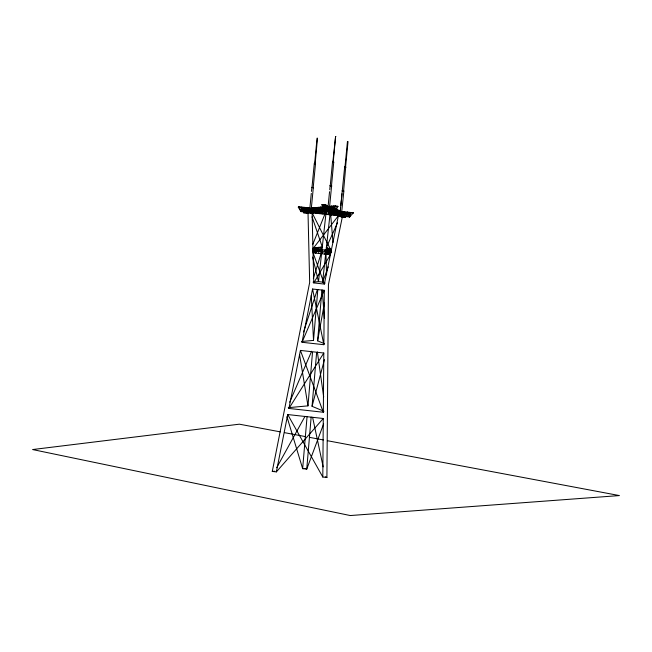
<?xml version="1.0" encoding="UTF-8"?>
<svg xmlns="http://www.w3.org/2000/svg" width="652" height="652" viewBox="0 0 652 652"><rect width="100%" height="100%" fill="white"/><g stroke="black" fill="none" stroke-linecap="round" stroke-linejoin="round"><path stroke-width="0.98" d="M340.026 215.657L342.496 216.179L328.445 284.533L326.905 477.484L322.805 477.028L323.278 418.486L287.719 414.55L276.366 471.893L272.275 471.437L309.667 282.455L308.005 212.365M323.327 412.251L323.799 353.017L300.409 350.426L288.926 408.445L323.327 412.251L300.409 350.426M323.865 344.704L324.297 290.311L312.561 289.015L302.015 342.284L323.865 344.704L312.561 289.015M307.059 416.62L302.65 468.649L306.75 469.098L323.628 423.906M288.274 407.671L307.972 405.862L312.495 352.406M301.395 341.509L313.514 340.393L317.817 289.627M311.151 417.068L306.75 469.098L305.112 468.421M323.962 411.265L312.063 406.318L316.595 352.854M324.582 343.751L317.614 340.849L321.917 290.083M327.736 210.62L310.466 212.136L312.104 212.821L331.2 250.735L327.801 254.443L325.12 250.066L321.713 253.775L319.04 249.39L315.633 253.098L315.992 249.056M318.673 253.432L319.04 249.39M321.713 253.775L322.08 249.724M324.761 254.109L325.12 250.066M327.801 254.443L328.16 250.401M344.289 211.77L343.897 215.861L341.249 211.435L353.408 212.78L349.578 216.969L300.922 211.582L301.314 207.499M301.713 207.059L300.922 211.582L298.274 207.157L298.673 206.725L310.156 207.996M336.147 206.529L335.756 210.612L332.993 210.066L331.558 206.154L329.341 210.409L329.733 206.317L335.218 205.812L337.972 206.358L335.756 210.612L306.505 213.302L303.75 212.756L304.142 208.673M303.962 211.916L304.354 207.833L307.002 212.259L310.433 208.51L313.082 212.927L316.921 208.746L319.562 213.163L319.961 209.08M304.362 211.484L304.753 207.393L300.922 211.582M305.576 212.593L305.967 208.501L307.402 212.422L309.627 208.167L302.316 208.844L303.75 212.756L309.472 212.299L311.289 193.383M302.316 208.844L305.071 209.382L306.505 213.302L306.896 209.219M307.002 212.259L307.394 208.167M307.793 207.735L307.402 211.818L304.753 207.393M307.402 212.422L307.793 208.338M308.331 213.131L308.722 209.047L310.156 212.968L312.381 208.713L313.816 212.633L316.041 208.379L317.475 212.291L319.692 208.037L321.126 211.957L323.351 207.703L324.786 211.623L327.002 207.369L328.437 211.289L330.662 207.034L332.096 210.955L334.321 206.7L335.756 210.612M309.227 212.25L309.627 208.167M311.485 191.395L311.868 187.409L313.49 187.654L311.868 187.409M315.022 163.693L315.503 163.774L313.204 187.605L312.618 187.637L311.974 187.499L314.272 163.66L315.169 163.668L317.483 138.159L317.059 138.167L314.623 163.676M310.042 212.593L310.433 208.51M310.156 212.968L310.556 208.885M313.31 187.695L310.914 212.585L309.358 212.316M311.99 212.797L312.381 208.713M312.887 211.916L313.278 207.833L314.712 211.753L316.937 207.499L318.372 211.411L320.588 207.157L322.023 211.077L324.248 206.823L325.682 210.743L327.907 206.488L311.452 207.996M313.082 212.927L313.482 208.844M313.873 208.404L313.482 212.495L311.273 208.803M313.816 212.633L314.207 208.542M314.712 211.753L315.112 207.662M315.641 212.462L316.041 208.379M316.122 213.261L316.522 209.178L319.17 213.603L323.001 209.414L325.65 213.84L326.041 209.748M316.546 211.582L316.937 207.499M316.522 212.829L316.921 208.746M317.475 212.291L317.866 208.208M318.372 211.411L318.763 207.328M319.17 213.603L319.692 208.037M320.197 211.248L320.588 207.157M321.126 211.957L321.526 207.874M322.023 211.077L322.422 206.994M322.21 213.938L322.601 209.854L325.25 214.272L329.081 210.091L331.729 214.508L332.365 207.719L330.76 211.305L329.945 206.717L340.857 211.256M341.249 211.419L346.929 213.774L345.315 217.36L342.161 217.246L322.756 209.178L323.147 205.087M322.61 213.506L323.001 209.414M322.96 211.794L323.351 207.703M323.857 210.906L324.362 205.592L322.756 209.178L325.91 209.284L328.339 210.294L327.516 205.706L325.087 204.695L321.933 204.589L322.756 209.178M324.786 211.623L325.177 207.54M340.947 216.741L341.346 212.658L339.733 216.236L338.918 211.647L337.312 215.233L336.489 210.637L334.883 214.223L334.06 209.634L332.455 213.212L331.64 208.624L330.034 212.202L329.211 207.613L327.606 211.191L326.782 206.602L325.177 210.188L325.576 206.097M325.25 214.272L326.073 206.66M327.125 209.789L327.516 205.706L325.91 209.284L326.302 205.201M326.391 210.694L326.782 206.602M326.611 211.452L327.002 207.369M327.508 210.572L327.907 206.488M327.606 211.191L329.553 191.704M329.749 189.716L330.132 185.73L331.754 185.975L330.132 185.73M332.561 162.006L333.742 162.071L331.469 185.926L331.037 185.975L330.238 185.82L332.536 161.981L333.066 161.989M328.437 211.289L328.836 207.197M328.29 214.614L328.681 210.523L331.33 214.948L335.161 210.759L337.809 215.184L338.209 211.101M333.237 162.087L335.601 136.464L332.854 162.014L333.482 162.144M328.82 211.696L329.211 207.613M328.69 214.174L329.081 210.091M331.583 186.016L329.187 210.906L327.622 210.637M329.545 210.8L329.945 206.717L328.738 209.398M330.034 212.202L330.425 208.118M330.271 211.118L330.662 207.034M330.76 211.305L331.159 207.214M331.167 210.237L331.558 206.154M331.249 212.707L331.64 208.624M331.33 214.948L331.721 210.865M332.096 210.955L332.487 206.863M332.455 213.212L332.854 209.129M332.365 207.719L333.188 212.316L334.794 208.73L335.617 213.318L337.223 209.74L338.038 214.329L339.643 210.751L339.252 214.834L328.738 210.457L332.993 210.066L333.392 205.983M333.188 212.316L333.579 208.224M333.669 213.717L334.321 206.7M334.403 212.821L334.794 208.73M334.37 215.282L334.769 211.199L337.41 215.616L340.849 211.867L343.498 216.293L347.329 212.104L349.977 216.529L349.578 216.969L346.929 212.544L346.538 216.627M334.769 214.85L335.275 210.131M335.617 213.318L336.008 209.235M336.098 214.728L336.489 210.637M336.823 213.823L337.223 209.74M337.312 215.233L337.703 211.142M337.41 215.616L337.809 211.533M338.038 214.329L338.437 210.246M338.527 215.739L338.918 211.647M339.733 216.236L344.655 167.026L345.69 167.059L343.596 190.971L342.088 190.849M340.621 207.695L339.855 215.657L338.396 215.73L312.952 248.722L315.633 253.098M340.817 205.706L341.298 200.726M341.485 198.738L341.966 193.758M344.989 167.042L347.443 141.517L348.029 141.574L345.568 167.108L344.989 167.132M340.849 211.867L340.458 215.959L342.895 215.747M343.311 190.832L343.873 190.979L341.289 215.796M345.315 217.36L341.681 215.845L342.072 211.761L341.273 213.546M344.109 216.855L344.5 212.764L342.895 216.35L343.286 212.259M343.498 216.293L343.889 212.21M346.937 216.195L347.329 212.104M349.578 216.969L349.969 212.878M350.368 212.446L349.977 216.529L341.534 215.592M332.985 242.438L330.368 211.142L326.269 210.686L318.494 281.64L313.041 282.145M312.667 251.102L313.147 247.874L322.292 247.026L312.063 216.855M314.37 251.737L314.973 247.703L316.196 251.566L318.632 247.369L319.855 251.232L322.292 247.026M316.196 251.566L316.807 247.532M318.029 251.403L318.632 247.369M319.855 251.232L320.458 247.198M337.549 222.813L326.383 247.483L331.24 249.504L329.39 253.066L328.812 248.493L326.962 252.055L327.597 247.988M328.176 252.56L328.812 248.493M329.39 253.066L330.026 248.999M317.614 340.849L324.427 303.025M310.735 212.389L312.104 212.821L313.767 282.911L324.354 284.076L338.396 215.73L339.757 215.779M312.063 406.318L324.452 359.602M313.343 278.347L321.835 251.175M303.522 331.974L317.353 289.61M328.249 266.872L322.593 282.096L318.494 281.64L312.593 257.051M312.813 244.304L326.269 210.686M302.015 342.284L324.297 290.311M289.684 402.202L311.632 351.232M342.161 217.246L343.767 213.669L346.929 213.774M303.75 212.756L305.967 208.501M306.505 213.302L308.722 209.047M311.061 212.087L313.278 207.833M332.993 210.066L335.218 205.812M276.692 467.671L305.014 416.335M314.973 247.703L312.544 251.908L321.403 251.093M313.767 282.911L330.385 254.728L313.05 252.813L324.354 284.076M288.926 408.445L323.799 353.017M315.486 163.791L314.297 163.685M333.751 162.112L333.311 162.087M330.238 185.82L331.469 185.926M345.878 167.156L345.43 167.132M276.366 471.893L323.278 418.486M353.408 212.78L353.009 213.22L298.274 207.157M332.936 161.989L333.433 161.989M342.382 190.84L343.702 191.06M335.87 136.545L335.413 136.512M305.071 209.382L337.972 206.358M272.275 471.437L274.736 471.209M304.288 468.495L302.65 468.649L286.953 416.758M344.941 166.977L345.601 167.181M345.087 166.985L345.47 167.067M328.331 210.629L330.368 211.142L322.593 282.096L325.128 283.147M312.561 187.466L313.204 187.605M311.526 208.143L340.564 211.362M308.404 211.933L301.322 211.15L298.673 206.725M310.442 212.153L340.165 215.445M312.952 248.722L331.2 250.735M280.393 431.885L239.39 424.183L32.6 449.554L350.271 515.545L619.4 495.569L327.394 440.711M284.386 432.635L305.389 436.579M309.39 437.329L323.392 439.961M345.136 167.108L344.688 167.051M321.933 204.589L343.767 213.669M325.267 476.799L326.905 477.484M287.719 414.55L322.805 477.028M312.61 417.321L323.164 466.889M342.072 211.761L342.895 216.35M339.643 210.751L339.977 212.585M325.087 204.695L325.91 209.284M324.362 205.592L325.177 210.188M299.594 354.753L307.972 405.862M317.353 351.909L323.677 396.995M331.583 252.242L331.24 249.504L330.597 253.571L325.935 251.631L326.562 274.785M326.383 247.483L326.962 252.055M322.227 290.148L324.354 318.323M311.273 295.34L313.514 340.393"/></g></svg>
